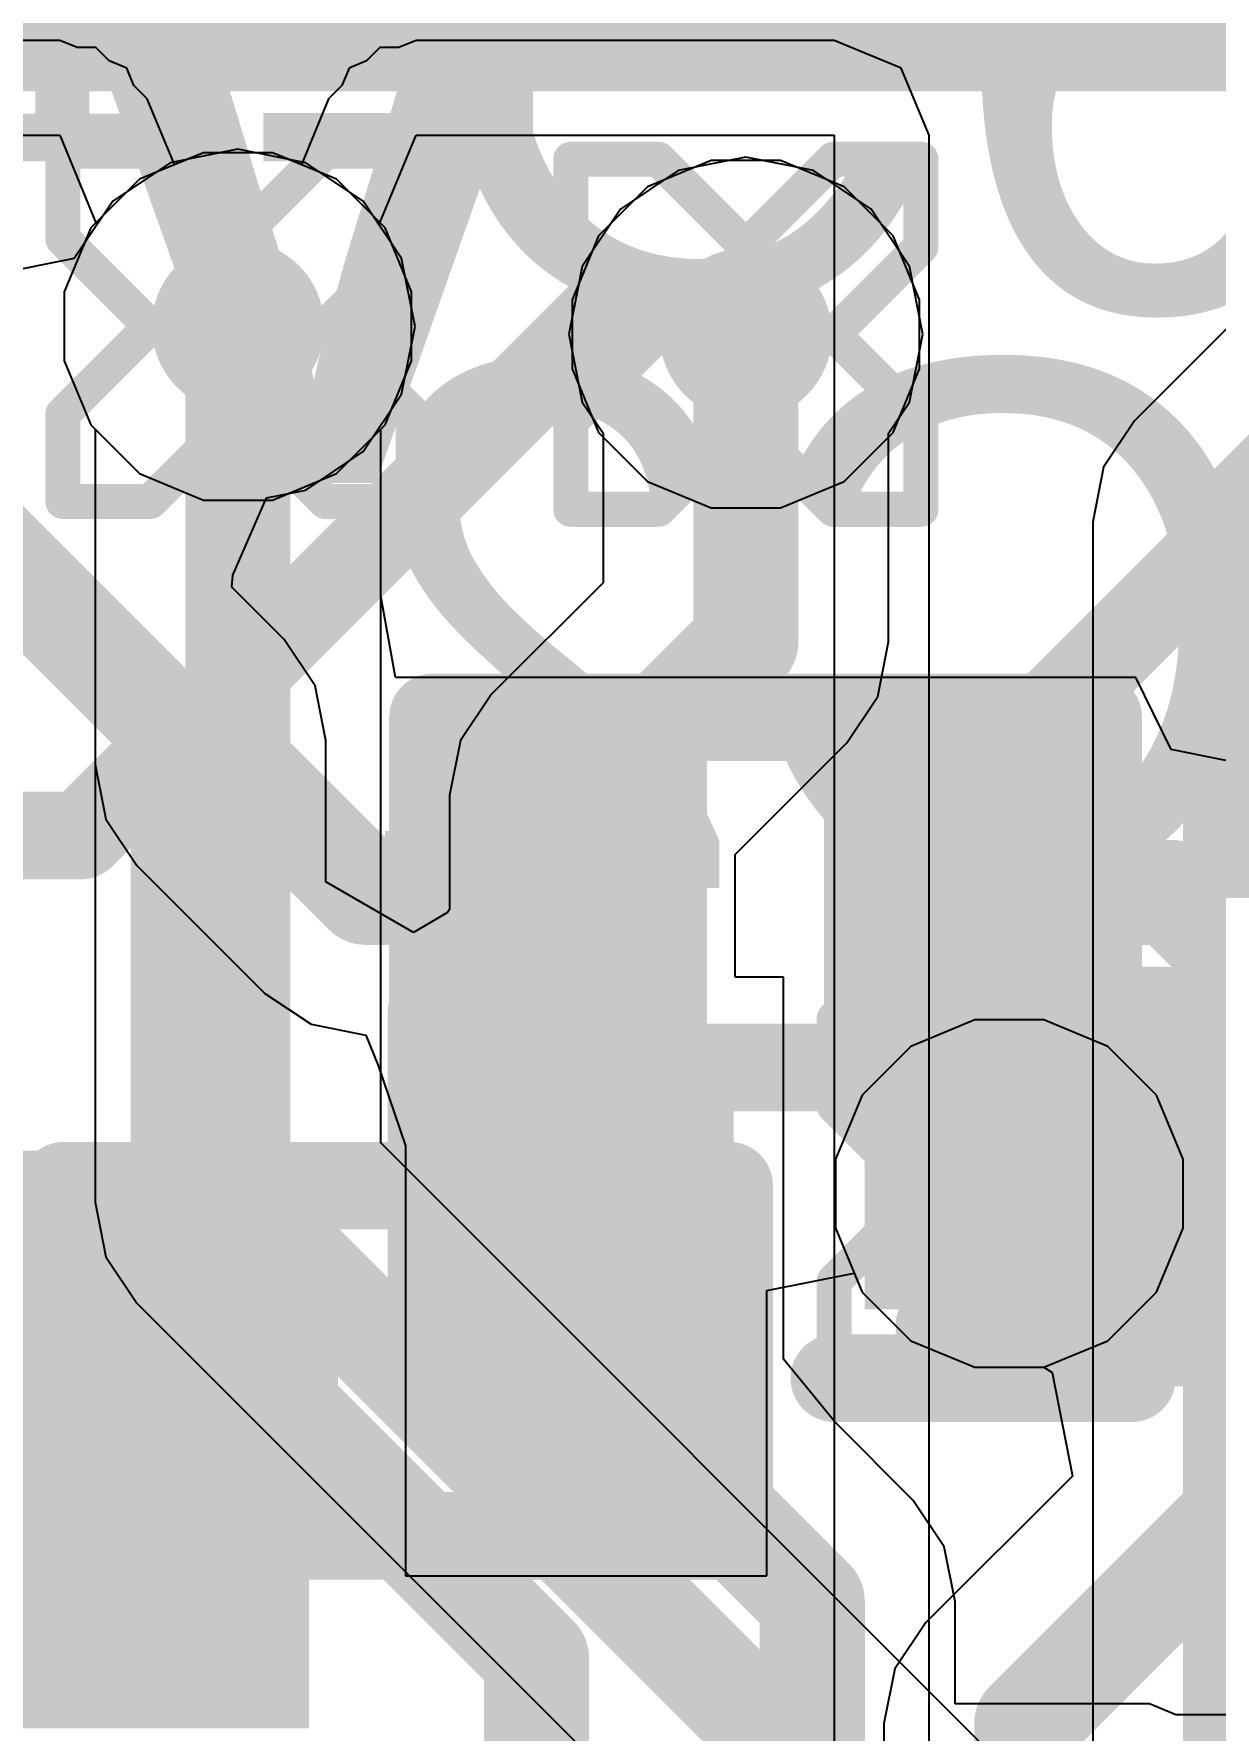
# Model space of a CAD drawing. Header units: inches. Extents: x 3 to 215, y 2 to 215.
# Drawn here: x 3.1823 to 3.2497, y 3.2709 to 3.3678 of the extents above; entities that cross this region are included whole.
import ezdxf

# ---------------------------------------------------------------- set-up
doc = ezdxf.new("R2010")
doc.units = ezdxf.units.IN
doc.header["$MEASUREMENT"] = 0
for name, color, linetype in [('Bottom Layer', 5, 'Continuous'), ('Bottom Overlay', 54, 'Continuous'), ('Bottom Paste', 16, 'Continuous'), ('Bottom Solder', 6, 'Continuous'), ('Drill Drawing', 1, 'Continuous'), ('Layer 1', 16, 'Continuous'), ('Layer 2', 76, 'Continuous'), ('Top Layer', 1, 'Continuous'), ('Top Overlay', 2, 'Continuous'), ('Top Paste', 8, 'Continuous'), ('Top Solder', 216, 'Continuous'), ('Via Holes', 16, 'Continuous')]:
    doc.layers.add(name, color=color, linetype=linetype)
doc.styles.add('Arial', font='', dxfattribs={"height": 0.2})
doc.styles.add('Arial_Bold', font='', dxfattribs={"height": 0.2})
doc.styles.get('Arial').set_extended_font_data('Arial')
doc.styles.get('Arial_Bold').set_extended_font_data('Arial', bold=True)

# ---------------------------------------------------------------- blocks, each defined once
blk = doc.blocks.new('R___0201_17')
at = {"layer": 'Top Layer'}
for points in [[(-0.016142, 0.007283), (-0.005512, 0.007283), (-0.005512, -0.007283), (-0.016142, -0.007283)], [(0.005512, 0.007283), (0.016142, 0.007283), (0.016142, -0.007283), (0.005512, -0.007283)]]:
    blk.add_hatch(color=1, dxfattribs=at).paths.add_polyline_path(points)
at = {"layer": 'Top Paste'}
for points in [[(-0.016142, 0.007283), (-0.005512, 0.007283), (-0.005512, -0.007283), (-0.016142, -0.007283)], [(0.005512, 0.007283), (0.016142, 0.007283), (0.016142, -0.007283), (0.005512, -0.007283)]]:
    blk.add_hatch(color=8, dxfattribs=at).paths.add_polyline_path(points)
at = {"layer": 'Top Solder'}
for points in [[(-0.018307, 0.009449), (-0.003346, 0.009449), (-0.003346, -0.009449), (-0.018307, -0.009449)], [(0.003346, 0.009449), (0.018307, 0.009449), (0.018307, -0.009449), (0.003346, -0.009449)]]:
    blk.add_hatch(color=216, dxfattribs=at).paths.add_polyline_path(points)
at = {"layer": 'Top Overlay'}
for points in [[(-0.019, 0.01, 0.005, 0.005, 0), (-0.019, -0.01, 0.005, 0.005, 0)], [(0.019, 0.01, 0.005, 0.005, 0), (-0.019, 0.01, 0.005, 0.005, 0)], [(0.019, 0.01, 0.005, 0.005, 0), (0.019, -0.01, 0.005, 0.005, 0)], [(0.019, -0.01, 0.005, 0.005, 0), (-0.019, -0.01, 0.005, 0.005, 0)]]:
    blk.add_lwpolyline(points, format="xyseb", dxfattribs=at)
for points in [[(-0.02025, 0.01, 0.0025, 0.0025, 1), (-0.01775, 0.01, 0.0025, 0.0025, 1)], [(-0.02025, 0.01, 0.0025, 0.0025, 1), (-0.01775, 0.01, 0.0025, 0.0025, 1)], [(0.01775, 0.01, 0.0025, 0.0025, 1), (0.02025, 0.01, 0.0025, 0.0025, 1)], [(0.01775, 0.01, 0.0025, 0.0025, 1), (0.02025, 0.01, 0.0025, 0.0025, 1)], [(-0.02025, -0.01, 0.0025, 0.0025, 1), (-0.01775, -0.01, 0.0025, 0.0025, 1)], [(-0.02025, -0.01, 0.0025, 0.0025, 1), (-0.01775, -0.01, 0.0025, 0.0025, 1)], [(0.01775, -0.01, 0.0025, 0.0025, 1), (0.02025, -0.01, 0.0025, 0.0025, 1)], [(0.01775, -0.01, 0.0025, 0.0025, 1), (0.02025, -0.01, 0.0025, 0.0025, 1)]]:
    blk.add_lwpolyline(points, format="xyseb", close=True, dxfattribs=at)
blk = doc.blocks.new('R___0201_22')
at = {"layer": 'Top Layer'}
for points in [[(-0.016142, 0.007283), (-0.005512, 0.007283), (-0.005512, -0.007283), (-0.016142, -0.007283)], [(0.005512, 0.007283), (0.016142, 0.007283), (0.016142, -0.007283), (0.005512, -0.007283)]]:
    blk.add_hatch(color=1, dxfattribs=at).paths.add_polyline_path(points)
at = {"layer": 'Top Paste'}
for points in [[(-0.016142, 0.007283), (-0.005512, 0.007283), (-0.005512, -0.007283), (-0.016142, -0.007283)], [(0.005512, 0.007283), (0.016142, 0.007283), (0.016142, -0.007283), (0.005512, -0.007283)]]:
    blk.add_hatch(color=8, dxfattribs=at).paths.add_polyline_path(points)
at = {"layer": 'Top Solder'}
for points in [[(-0.018307, 0.009449), (-0.003346, 0.009449), (-0.003346, -0.009449), (-0.018307, -0.009449)], [(0.003346, 0.009449), (0.018307, 0.009449), (0.018307, -0.009449), (0.003346, -0.009449)]]:
    blk.add_hatch(color=216, dxfattribs=at).paths.add_polyline_path(points)
at = {"layer": 'Top Overlay'}
for points in [[(-0.019, -0.01, 0.005, 0.005, 0), (-0.019, 0.01, 0.005, 0.005, 0)], [(-0.019, 0.01, 0.005, 0.005, 0), (0.019, 0.01, 0.005, 0.005, 0)], [(0.019, -0.01, 0.005, 0.005, 0), (0.019, 0.01, 0.005, 0.005, 0)], [(-0.019, -0.01, 0.005, 0.005, 0), (0.019, -0.01, 0.005, 0.005, 0)]]:
    blk.add_lwpolyline(points, format="xyseb", dxfattribs=at)
for points in [[(-0.02025, 0.01, 0.0025, 0.0025, 1), (-0.01775, 0.01, 0.0025, 0.0025, 1)], [(-0.02025, 0.01, 0.0025, 0.0025, 1), (-0.01775, 0.01, 0.0025, 0.0025, 1)], [(0.01775, 0.01, 0.0025, 0.0025, 1), (0.02025, 0.01, 0.0025, 0.0025, 1)], [(0.01775, 0.01, 0.0025, 0.0025, 1), (0.02025, 0.01, 0.0025, 0.0025, 1)], [(-0.02025, -0.01, 0.0025, 0.0025, 1), (-0.01775, -0.01, 0.0025, 0.0025, 1)], [(-0.02025, -0.01, 0.0025, 0.0025, 1), (-0.01775, -0.01, 0.0025, 0.0025, 1)], [(0.01775, -0.01, 0.0025, 0.0025, 1), (0.02025, -0.01, 0.0025, 0.0025, 1)], [(0.01775, -0.01, 0.0025, 0.0025, 1), (0.02025, -0.01, 0.0025, 0.0025, 1)]]:
    blk.add_lwpolyline(points, format="xyseb", close=True, dxfattribs=at)
blk = doc.blocks.new('CAP_0201_B_63')
at = {"layer": 'Bottom Layer'}
for points in [[(-0.017716, 0.005906), (-0.005906, 0.005906), (-0.005906, -0.005906), (-0.017716, -0.005906)], [(0.005906, 0.005906), (0.017716, 0.005906), (0.017716, -0.005906), (0.005906, -0.005906)]]:
    blk.add_hatch(color=5, dxfattribs=at).paths.add_polyline_path(points)
at = {"layer": 'Bottom Paste'}
for points in [[(-0.017716, 0.005906), (-0.005906, 0.005906), (-0.005906, -0.005906), (-0.017716, -0.005906)], [(0.005906, 0.005906), (0.017716, 0.005906), (0.017716, -0.005906), (0.005906, -0.005906)]]:
    blk.add_hatch(color=16, dxfattribs=at).paths.add_polyline_path(points)
at = {"layer": 'Bottom Solder'}
for points in [[(-0.019882, 0.008071), (-0.00374, 0.008071), (-0.00374, -0.008071), (-0.019882, -0.008071)], [(0.00374, 0.008071), (0.019882, 0.008071), (0.019882, -0.008071), (0.00374, -0.008071)]]:
    blk.add_hatch(color=6, dxfattribs=at).paths.add_polyline_path(points)
at = {"layer": 'Bottom Overlay'}
for points in [[(-0.021, -0.009, 0.005, 0.005, 0), (-0.021, 0.009, 0.005, 0.005, 0)], [(-0.021, 0.009, 0.005, 0.005, 0), (-0.008, 0.009, 0.005, 0.005, 0)], [(0.008, 0.009, 0.005, 0.005, 0), (0.021, 0.009, 0.005, 0.005, 0)], [(0.021, -0.009, 0.005, 0.005, 0), (0.021, 0.009, 0.005, 0.005, 0)], [(-0.021, -0.009, 0.005, 0.005, 0), (-0.008, -0.009, 0.005, 0.005, 0)], [(0.008, -0.009, 0.005, 0.005, 0), (0.021, -0.009, 0.005, 0.005, 0)]]:
    blk.add_lwpolyline(points, format="xyseb", dxfattribs=at)
for points in [[(-0.02225, 0.009, 0.0025, 0.0025, 1), (-0.01975, 0.009, 0.0025, 0.0025, 1)], [(-0.02225, 0.009, 0.0025, 0.0025, 1), (-0.01975, 0.009, 0.0025, 0.0025, 1)], [(-0.00925, 0.009, 0.0025, 0.0025, 1), (-0.00675, 0.009, 0.0025, 0.0025, 1)], [(0.00675, 0.009, 0.0025, 0.0025, 1), (0.00925, 0.009, 0.0025, 0.0025, 1)], [(0.01975, 0.009, 0.0025, 0.0025, 1), (0.02225, 0.009, 0.0025, 0.0025, 1)], [(0.01975, 0.009, 0.0025, 0.0025, 1), (0.02225, 0.009, 0.0025, 0.0025, 1)], [(-0.02225, -0.009, 0.0025, 0.0025, 1), (-0.01975, -0.009, 0.0025, 0.0025, 1)], [(-0.02225, -0.009, 0.0025, 0.0025, 1), (-0.01975, -0.009, 0.0025, 0.0025, 1)], [(-0.00925, -0.009, 0.0025, 0.0025, 1), (-0.00675, -0.009, 0.0025, 0.0025, 1)], [(0.00675, -0.009, 0.0025, 0.0025, 1), (0.00925, -0.009, 0.0025, 0.0025, 1)], [(0.01975, -0.009, 0.0025, 0.0025, 1), (0.02225, -0.009, 0.0025, 0.0025, 1)], [(0.01975, -0.009, 0.0025, 0.0025, 1), (0.02225, -0.009, 0.0025, 0.0025, 1)]]:
    blk.add_lwpolyline(points, format="xyseb", close=True, dxfattribs=at)

msp = doc.modelspace()

# ---------------------------------------------------------------- hatches: boundary and pattern name
at = {"layer": 'Bottom Layer'}
h = msp.add_hatch(color=5, dxfattribs=at)
edge = h.paths.add_edge_path()
edge.add_arc((3.193941, 3.351079), 0.004921, 0, 360)
h = msp.add_hatch(color=5, dxfattribs=at)
edge = h.paths.add_edge_path()
edge.add_arc((3.222951, 3.350629), 0.004921, 0, 360)
h = msp.add_hatch(color=5, dxfattribs=at)
edge = h.paths.add_edge_path()
edge.add_arc((3.238, 3.301545), 0.004921, 0, 360)
at = {"layer": 'Layer 1'}
h = msp.add_hatch(color=16, dxfattribs=at)
edge = h.paths.add_edge_path()
edge.add_arc((3.193941, 3.351079), 0.004921, 0, 360)
h = msp.add_hatch(color=16, dxfattribs=at)
edge = h.paths.add_edge_path()
edge.add_arc((3.222951, 3.350629), 0.004921, 0, 360)
h = msp.add_hatch(color=16, dxfattribs=at)
edge = h.paths.add_edge_path()
edge.add_arc((3.238, 3.301545), 0.004921, 0, 360)
at = {"layer": 'Layer 2'}
h = msp.add_hatch(color=76, dxfattribs=at)
edge = h.paths.add_edge_path()
edge.add_arc((3.193941, 3.351079), 0.004921, 0, 360)
h = msp.add_hatch(color=76, dxfattribs=at)
edge = h.paths.add_edge_path()
edge.add_arc((3.222951, 3.350629), 0.004921, 0, 360)
h = msp.add_hatch(color=76, dxfattribs=at)
edge = h.paths.add_edge_path()
edge.add_arc((3.238, 3.301545), 0.004921, 0, 360)
at = {"layer": 'Top Layer'}
h = msp.add_hatch(color=1, dxfattribs=at)
edge = h.paths.add_edge_path()
edge.add_arc((3.193941, 3.351079), 0.004921, 0, 360)
h = msp.add_hatch(color=1, dxfattribs=at)
edge = h.paths.add_edge_path()
edge.add_arc((3.222951, 3.350629), 0.004921, 0, 360)
h = msp.add_hatch(color=1, dxfattribs=at)
edge = h.paths.add_edge_path()
edge.add_arc((3.238, 3.301545), 0.004921, 0, 360)
msp.add_hatch(color=1, dxfattribs=at).paths.add_polyline_path([(3.152236, 3.271), (3.198, 3.271), (3.198, 3.304), (3.152236, 3.304)])
at = {"layer": 'Via Holes'}
h = msp.add_hatch(color=7, dxfattribs=at)
edge = h.paths.add_edge_path()
edge.add_arc((3.193941, 3.351079), 0.003937, 0, 360)
h = msp.add_hatch(color=7, dxfattribs=at)
edge = h.paths.add_edge_path()
edge.add_arc((3.222951, 3.350629), 0.003937, 0, 360)
h = msp.add_hatch(color=7, dxfattribs=at)
edge = h.paths.add_edge_path()
edge.add_arc((3.238, 3.301545), 0.003937, 0, 360)

# ---------------------------------------------------------------- linework, layer by layer
at = {"layer": 'Bottom Layer'}
for p, q in [((3.193941, 3.361194), (3.19007, 3.360424)), ((3.197812, 3.360424), (3.193941, 3.361194)), ((3.222951, 3.360745), (3.21908, 3.359974)), ((3.226822, 3.359974), (3.222951, 3.360745)), ((3.19007, 3.360424), (3.186788, 3.358232)), ((3.201094, 3.358232), (3.197812, 3.360424)), ((3.21908, 3.359974), (3.215798, 3.357782)), ((3.230103, 3.357782), (3.226822, 3.359974)), ((3.186788, 3.358232), (3.184595, 3.35495)), ((3.203286, 3.35495), (3.201094, 3.358232)), ((3.215798, 3.357782), (3.213605, 3.3545)), ((3.232296, 3.3545), (3.230103, 3.357782)), ((3.184595, 3.35495), (3.179285, 3.353884)), ((3.204056, 3.351079), (3.203286, 3.35495)), ((3.213605, 3.3545), (3.212835, 3.350629)), ((3.233066, 3.350629), (3.232296, 3.3545)), ((3.203286, 3.347208), (3.204056, 3.351079)), ((3.212835, 3.350629), (3.213605, 3.346758)), ((3.232296, 3.346758), (3.233066, 3.350629)), ((3.201094, 3.343926), (3.203286, 3.347208)), ((3.213605, 3.346758), (3.214794, 3.344978)), ((3.231107, 3.344978), (3.232296, 3.346758)), ((3.214794, 3.344978), (3.214794, 3.336436)), ((3.231107, 3.333058), (3.231107, 3.344978)), ((3.197812, 3.341733), (3.201094, 3.343926)), ((3.195564, 3.341286), (3.197812, 3.341733)), ((3.193644, 3.336865), (3.195564, 3.341286)), ((3.193595, 3.336184), (3.193644, 3.336865)), ((3.196578, 3.333201), (3.193595, 3.336184)), ((3.214794, 3.336436), (3.208421, 3.330064)), ((3.196579, 3.333201), (3.196578, 3.333201)), ((3.198347, 3.330554), (3.196579, 3.333201)), ((3.230487, 3.329936), (3.231107, 3.333058)), ((3.198968, 3.327433), (3.198347, 3.330554)), ((3.208421, 3.330064), (3.206653, 3.327417)), ((3.228718, 3.32729), (3.230487, 3.329936)), ((3.198968, 3.31935), (3.198968, 3.327433)), ((3.198968, 3.327433), (3.198968, 3.327433)), ((3.206653, 3.327417), (3.206032, 3.324296)), ((3.222346, 3.320917), (3.228718, 3.32729)), ((3.228718, 3.32729), (3.228718, 3.32729)), ((3.206032, 3.324296), (3.206032, 3.324295)), ((3.206032, 3.324295), (3.206032, 3.317767)), ((3.222346, 3.313906), (3.222346, 3.320917)), ((3.203968, 3.316468), (3.198968, 3.31935)), ((3.205908, 3.317593), (3.203968, 3.316468)), ((3.206032, 3.317767), (3.205908, 3.317593)), ((3.225094, 3.313906), (3.222346, 3.313906)), ((3.225094, 3.292095), (3.225094, 3.313906)), ((3.225095, 3.292095), (3.225094, 3.292095)), ((3.22803, 3.288505), (3.225095, 3.292095)), ((3.225095, 3.292095), (3.225095, 3.292095)), ((3.232515, 3.28402), (3.22803, 3.288505)), ((3.232516, 3.28402), (3.232515, 3.28402)), ((3.234284, 3.281373), (3.232516, 3.28402)), ((3.234905, 3.278252), (3.234284, 3.281373)), ((3.234905, 3.272402), (3.234905, 3.278252)), ((3.246, 3.272402), (3.234905, 3.272402)), ((3.247504, 3.27178), (3.246, 3.272402)), ((3.261899, 3.27178), (3.247504, 3.27178))]:
    msp.add_line(p, q, dxfattribs=at)
for points in [[(3.222951, 3.333058, 0.006, 0.006, 0), (3.222951, 3.350629, 0.006, 0.006, 0)], [(3.169465, 3.348779, 0.006, 0.006, 0), (3.190811, 3.327433, 0.006, 0.006, 0)], [(3.214189, 3.324296, 0.006, 0.006, 0), (3.222951, 3.333058, 0.006, 0.006, 0)], [(3.190811, 3.295189, 0.006, 0.006, 0), (3.190811, 3.327433, 0.006, 0.006, 0)], [(3.214189, 3.303, 0.006, 0.006, 0), (3.214189, 3.324296, 0.006, 0.006, 0)], [(3.214189, 3.290811, 0.006, 0.006, 0), (3.214189, 3.303, 0.006, 0.006, 0)], [(3.190811, 3.295189, 0.006, 0.006, 0), (3.211, 3.275, 0.006, 0.006, 0)], [(3.214189, 3.290811, 0.006, 0.006, 0), (3.226748, 3.278252, 0.006, 0.006, 0)], [(3.226748, 3.253, 0.006, 0.006, 0), (3.226748, 3.278252, 0.006, 0.006, 0)], [(3.211, 3.253, 0.006, 0.006, 0), (3.211, 3.275, 0.006, 0.006, 0)]]:
    msp.add_lwpolyline(points, format="xyseb", dxfattribs=at)
for points in [[(3.221451, 3.350629, 0.003, 0.003, 1), (3.224451, 3.350629, 0.003, 0.003, 1)], [(3.221451, 3.333058, 0.003, 0.003, 1), (3.224451, 3.333058, 0.003, 0.003, 1)], [(3.221451, 3.333058, 0.003, 0.003, 1), (3.224451, 3.333058, 0.003, 0.003, 1)], [(3.189311, 3.327433, 0.003, 0.003, 1), (3.192311, 3.327433, 0.003, 0.003, 1)], [(3.189311, 3.327433, 0.003, 0.003, 1), (3.192311, 3.327433, 0.003, 0.003, 1)], [(3.212689, 3.324296, 0.003, 0.003, 1), (3.215689, 3.324296, 0.003, 0.003, 1)], [(3.212689, 3.324296, 0.003, 0.003, 1), (3.215689, 3.324296, 0.003, 0.003, 1)], [(3.212689, 3.303, 0.003, 0.003, 1), (3.215689, 3.303, 0.003, 0.003, 1)], [(3.212689, 3.303, 0.003, 0.003, 1), (3.215689, 3.303, 0.003, 0.003, 1)], [(3.189311, 3.295189, 0.003, 0.003, 1), (3.192311, 3.295189, 0.003, 0.003, 1)], [(3.189311, 3.295189, 0.003, 0.003, 1), (3.192311, 3.295189, 0.003, 0.003, 1)], [(3.212689, 3.290811, 0.003, 0.003, 1), (3.215689, 3.290811, 0.003, 0.003, 1)], [(3.212689, 3.290811, 0.003, 0.003, 1), (3.215689, 3.290811, 0.003, 0.003, 1)], [(3.225248, 3.278252, 0.003, 0.003, 1), (3.228248, 3.278252, 0.003, 0.003, 1)], [(3.225248, 3.278252, 0.003, 0.003, 1), (3.228248, 3.278252, 0.003, 0.003, 1)], [(3.2095, 3.275, 0.003, 0.003, 1), (3.2125, 3.275, 0.003, 0.003, 1)], [(3.2095, 3.275, 0.003, 0.003, 1), (3.2125, 3.275, 0.003, 0.003, 1)]]:
    msp.add_lwpolyline(points, format="xyseb", close=True, dxfattribs=at)
at = {"layer": 'Drill Drawing'}
for points in [[(3.183941, 3.356079, 0.002, 0.002, 0), (3.183941, 3.361079, 0.002, 0.002, 0)], [(3.183941, 3.361079, 0.002, 0.002, 0), (3.188941, 3.361079, 0.002, 0.002, 0)], [(3.188941, 3.361079, 0.002, 0.002, 0), (3.193941, 3.356079, 0.002, 0.002, 0)], [(3.193941, 3.356079, 0.002, 0.002, 0), (3.198941, 3.361079, 0.002, 0.002, 0)], [(3.198941, 3.361079, 0.002, 0.002, 0), (3.203941, 3.361079, 0.002, 0.002, 0)], [(3.203941, 3.356079, 0.002, 0.002, 0), (3.203941, 3.361079, 0.002, 0.002, 0)], [(3.212951, 3.355629, 0.002, 0.002, 0), (3.212951, 3.360629, 0.002, 0.002, 0)], [(3.212951, 3.360629, 0.002, 0.002, 0), (3.217951, 3.360629, 0.002, 0.002, 0)], [(3.217951, 3.360629, 0.002, 0.002, 0), (3.222951, 3.355629, 0.002, 0.002, 0)], [(3.222951, 3.355629, 0.002, 0.002, 0), (3.227951, 3.360629, 0.002, 0.002, 0)], [(3.227951, 3.360629, 0.002, 0.002, 0), (3.232951, 3.360629, 0.002, 0.002, 0)], [(3.232951, 3.355629, 0.002, 0.002, 0), (3.232951, 3.360629, 0.002, 0.002, 0)], [(3.183941, 3.356079, 0.002, 0.002, 0), (3.188941, 3.351079, 0.002, 0.002, 0)], [(3.198941, 3.351079, 0.002, 0.002, 0), (3.203941, 3.356079, 0.002, 0.002, 0)], [(3.212951, 3.355629, 0.002, 0.002, 0), (3.217951, 3.350629, 0.002, 0.002, 0)], [(3.227951, 3.350629, 0.002, 0.002, 0), (3.232951, 3.355629, 0.002, 0.002, 0)], [(3.183941, 3.346079, 0.002, 0.002, 0), (3.188941, 3.351079, 0.002, 0.002, 0)], [(3.198941, 3.351079, 0.002, 0.002, 0), (3.203941, 3.346079, 0.002, 0.002, 0)], [(3.212951, 3.345629, 0.002, 0.002, 0), (3.217951, 3.350629, 0.002, 0.002, 0)], [(3.227951, 3.350629, 0.002, 0.002, 0), (3.232951, 3.345629, 0.002, 0.002, 0)], [(3.183941, 3.341079, 0.002, 0.002, 0), (3.183941, 3.346079, 0.002, 0.002, 0)], [(3.188941, 3.341079, 0.002, 0.002, 0), (3.193941, 3.346079, 0.002, 0.002, 0)], [(3.193941, 3.346079, 0.002, 0.002, 0), (3.198941, 3.341079, 0.002, 0.002, 0)], [(3.203941, 3.341079, 0.002, 0.002, 0), (3.203941, 3.346079, 0.002, 0.002, 0)], [(3.212951, 3.340629, 0.002, 0.002, 0), (3.212951, 3.345629, 0.002, 0.002, 0)], [(3.217951, 3.340629, 0.002, 0.002, 0), (3.222951, 3.345629, 0.002, 0.002, 0)], [(3.222951, 3.345629, 0.002, 0.002, 0), (3.227951, 3.340629, 0.002, 0.002, 0)], [(3.232951, 3.340629, 0.002, 0.002, 0), (3.232951, 3.345629, 0.002, 0.002, 0)], [(3.183941, 3.341079, 0.002, 0.002, 0), (3.188941, 3.341079, 0.002, 0.002, 0)], [(3.198941, 3.341079, 0.002, 0.002, 0), (3.203941, 3.341079, 0.002, 0.002, 0)], [(3.212951, 3.340629, 0.002, 0.002, 0), (3.217951, 3.340629, 0.002, 0.002, 0)], [(3.227951, 3.340629, 0.002, 0.002, 0), (3.232951, 3.340629, 0.002, 0.002, 0)], [(3.228, 3.306545, 0.002, 0.002, 0), (3.228, 3.311545, 0.002, 0.002, 0)], [(3.228, 3.311545, 0.002, 0.002, 0), (3.233, 3.311545, 0.002, 0.002, 0)], [(3.233, 3.311545, 0.002, 0.002, 0), (3.238, 3.306545, 0.002, 0.002, 0)], [(3.238, 3.306545, 0.002, 0.002, 0), (3.243, 3.311545, 0.002, 0.002, 0)], [(3.243, 3.311545, 0.002, 0.002, 0), (3.248, 3.311545, 0.002, 0.002, 0)], [(3.248, 3.306545, 0.002, 0.002, 0), (3.248, 3.311545, 0.002, 0.002, 0)], [(3.228, 3.306545, 0.002, 0.002, 0), (3.233, 3.301545, 0.002, 0.002, 0)], [(3.243, 3.301545, 0.002, 0.002, 0), (3.248, 3.306545, 0.002, 0.002, 0)], [(3.228, 3.296545, 0.002, 0.002, 0), (3.233, 3.301545, 0.002, 0.002, 0)], [(3.243, 3.301545, 0.002, 0.002, 0), (3.248, 3.296545, 0.002, 0.002, 0)], [(3.228, 3.291545, 0.002, 0.002, 0), (3.228, 3.296545, 0.002, 0.002, 0)], [(3.233, 3.291545, 0.002, 0.002, 0), (3.238, 3.296545, 0.002, 0.002, 0)], [(3.238, 3.296545, 0.002, 0.002, 0), (3.243, 3.291545, 0.002, 0.002, 0)], [(3.248, 3.291545, 0.002, 0.002, 0), (3.248, 3.296545, 0.002, 0.002, 0)], [(3.228, 3.291545, 0.002, 0.002, 0), (3.233, 3.291545, 0.002, 0.002, 0)], [(3.243, 3.291545, 0.002, 0.002, 0), (3.248, 3.291545, 0.002, 0.002, 0)]]:
    msp.add_lwpolyline(points, format="xyseb", dxfattribs=at)
for points in [[(3.183441, 3.361079, 0.001, 0.001, 1), (3.184441, 3.361079, 0.001, 0.001, 1)], [(3.183441, 3.361079, 0.001, 0.001, 1), (3.184441, 3.361079, 0.001, 0.001, 1)], [(3.188441, 3.361079, 0.001, 0.001, 1), (3.189441, 3.361079, 0.001, 0.001, 1)], [(3.188441, 3.361079, 0.001, 0.001, 1), (3.189441, 3.361079, 0.001, 0.001, 1)], [(3.198441, 3.361079, 0.001, 0.001, 1), (3.199441, 3.361079, 0.001, 0.001, 1)], [(3.198441, 3.361079, 0.001, 0.001, 1), (3.199441, 3.361079, 0.001, 0.001, 1)], [(3.203441, 3.361079, 0.001, 0.001, 1), (3.204441, 3.361079, 0.001, 0.001, 1)], [(3.203441, 3.361079, 0.001, 0.001, 1), (3.204441, 3.361079, 0.001, 0.001, 1)], [(3.212451, 3.360629, 0.001, 0.001, 1), (3.213451, 3.360629, 0.001, 0.001, 1)], [(3.212451, 3.360629, 0.001, 0.001, 1), (3.213451, 3.360629, 0.001, 0.001, 1)], [(3.217451, 3.360629, 0.001, 0.001, 1), (3.218451, 3.360629, 0.001, 0.001, 1)], [(3.217451, 3.360629, 0.001, 0.001, 1), (3.218451, 3.360629, 0.001, 0.001, 1)], [(3.227451, 3.360629, 0.001, 0.001, 1), (3.228451, 3.360629, 0.001, 0.001, 1)], [(3.227451, 3.360629, 0.001, 0.001, 1), (3.228451, 3.360629, 0.001, 0.001, 1)], [(3.232451, 3.360629, 0.001, 0.001, 1), (3.233451, 3.360629, 0.001, 0.001, 1)], [(3.232451, 3.360629, 0.001, 0.001, 1), (3.233451, 3.360629, 0.001, 0.001, 1)], [(3.183441, 3.356079, 0.001, 0.001, 1), (3.184441, 3.356079, 0.001, 0.001, 1)], [(3.183441, 3.356079, 0.001, 0.001, 1), (3.184441, 3.356079, 0.001, 0.001, 1)], [(3.193441, 3.356079, 0.001, 0.001, 1), (3.194441, 3.356079, 0.001, 0.001, 1)], [(3.193441, 3.356079, 0.001, 0.001, 1), (3.194441, 3.356079, 0.001, 0.001, 1)], [(3.203441, 3.356079, 0.001, 0.001, 1), (3.204441, 3.356079, 0.001, 0.001, 1)], [(3.203441, 3.356079, 0.001, 0.001, 1), (3.204441, 3.356079, 0.001, 0.001, 1)], [(3.212451, 3.355629, 0.001, 0.001, 1), (3.213451, 3.355629, 0.001, 0.001, 1)], [(3.212451, 3.355629, 0.001, 0.001, 1), (3.213451, 3.355629, 0.001, 0.001, 1)], [(3.222451, 3.355629, 0.001, 0.001, 1), (3.223451, 3.355629, 0.001, 0.001, 1)], [(3.222451, 3.355629, 0.001, 0.001, 1), (3.223451, 3.355629, 0.001, 0.001, 1)], [(3.232451, 3.355629, 0.001, 0.001, 1), (3.233451, 3.355629, 0.001, 0.001, 1)], [(3.232451, 3.355629, 0.001, 0.001, 1), (3.233451, 3.355629, 0.001, 0.001, 1)], [(3.188441, 3.351079, 0.001, 0.001, 1), (3.189441, 3.351079, 0.001, 0.001, 1)], [(3.188441, 3.351079, 0.001, 0.001, 1), (3.189441, 3.351079, 0.001, 0.001, 1)], [(3.198441, 3.351079, 0.001, 0.001, 1), (3.199441, 3.351079, 0.001, 0.001, 1)], [(3.198441, 3.351079, 0.001, 0.001, 1), (3.199441, 3.351079, 0.001, 0.001, 1)], [(3.217451, 3.350629, 0.001, 0.001, 1), (3.218451, 3.350629, 0.001, 0.001, 1)], [(3.217451, 3.350629, 0.001, 0.001, 1), (3.218451, 3.350629, 0.001, 0.001, 1)], [(3.227451, 3.350629, 0.001, 0.001, 1), (3.228451, 3.350629, 0.001, 0.001, 1)], [(3.227451, 3.350629, 0.001, 0.001, 1), (3.228451, 3.350629, 0.001, 0.001, 1)], [(3.183441, 3.346079, 0.001, 0.001, 1), (3.184441, 3.346079, 0.001, 0.001, 1)], [(3.183441, 3.346079, 0.001, 0.001, 1), (3.184441, 3.346079, 0.001, 0.001, 1)], [(3.193441, 3.346079, 0.001, 0.001, 1), (3.194441, 3.346079, 0.001, 0.001, 1)], [(3.193441, 3.346079, 0.001, 0.001, 1), (3.194441, 3.346079, 0.001, 0.001, 1)], [(3.203441, 3.346079, 0.001, 0.001, 1), (3.204441, 3.346079, 0.001, 0.001, 1)], [(3.203441, 3.346079, 0.001, 0.001, 1), (3.204441, 3.346079, 0.001, 0.001, 1)], [(3.212451, 3.345629, 0.001, 0.001, 1), (3.213451, 3.345629, 0.001, 0.001, 1)], [(3.212451, 3.345629, 0.001, 0.001, 1), (3.213451, 3.345629, 0.001, 0.001, 1)], [(3.222451, 3.345629, 0.001, 0.001, 1), (3.223451, 3.345629, 0.001, 0.001, 1)], [(3.222451, 3.345629, 0.001, 0.001, 1), (3.223451, 3.345629, 0.001, 0.001, 1)], [(3.232451, 3.345629, 0.001, 0.001, 1), (3.233451, 3.345629, 0.001, 0.001, 1)], [(3.232451, 3.345629, 0.001, 0.001, 1), (3.233451, 3.345629, 0.001, 0.001, 1)], [(3.183441, 3.341079, 0.001, 0.001, 1), (3.184441, 3.341079, 0.001, 0.001, 1)], [(3.183441, 3.341079, 0.001, 0.001, 1), (3.184441, 3.341079, 0.001, 0.001, 1)], [(3.188441, 3.341079, 0.001, 0.001, 1), (3.189441, 3.341079, 0.001, 0.001, 1)], [(3.188441, 3.341079, 0.001, 0.001, 1), (3.189441, 3.341079, 0.001, 0.001, 1)], [(3.198441, 3.341079, 0.001, 0.001, 1), (3.199441, 3.341079, 0.001, 0.001, 1)], [(3.198441, 3.341079, 0.001, 0.001, 1), (3.199441, 3.341079, 0.001, 0.001, 1)], [(3.203441, 3.341079, 0.001, 0.001, 1), (3.204441, 3.341079, 0.001, 0.001, 1)], [(3.203441, 3.341079, 0.001, 0.001, 1), (3.204441, 3.341079, 0.001, 0.001, 1)], [(3.212451, 3.340629, 0.001, 0.001, 1), (3.213451, 3.340629, 0.001, 0.001, 1)], [(3.212451, 3.340629, 0.001, 0.001, 1), (3.213451, 3.340629, 0.001, 0.001, 1)], [(3.217451, 3.340629, 0.001, 0.001, 1), (3.218451, 3.340629, 0.001, 0.001, 1)], [(3.217451, 3.340629, 0.001, 0.001, 1), (3.218451, 3.340629, 0.001, 0.001, 1)], [(3.227451, 3.340629, 0.001, 0.001, 1), (3.228451, 3.340629, 0.001, 0.001, 1)], [(3.227451, 3.340629, 0.001, 0.001, 1), (3.228451, 3.340629, 0.001, 0.001, 1)], [(3.232451, 3.340629, 0.001, 0.001, 1), (3.233451, 3.340629, 0.001, 0.001, 1)], [(3.232451, 3.340629, 0.001, 0.001, 1), (3.233451, 3.340629, 0.001, 0.001, 1)], [(3.2275, 3.311545, 0.001, 0.001, 1), (3.2285, 3.311545, 0.001, 0.001, 1)], [(3.2275, 3.311545, 0.001, 0.001, 1), (3.2285, 3.311545, 0.001, 0.001, 1)], [(3.2325, 3.311545, 0.001, 0.001, 1), (3.2335, 3.311545, 0.001, 0.001, 1)], [(3.2325, 3.311545, 0.001, 0.001, 1), (3.2335, 3.311545, 0.001, 0.001, 1)], [(3.2425, 3.311545, 0.001, 0.001, 1), (3.2435, 3.311545, 0.001, 0.001, 1)], [(3.2425, 3.311545, 0.001, 0.001, 1), (3.2435, 3.311545, 0.001, 0.001, 1)], [(3.2475, 3.311545, 0.001, 0.001, 1), (3.2485, 3.311545, 0.001, 0.001, 1)], [(3.2475, 3.311545, 0.001, 0.001, 1), (3.2485, 3.311545, 0.001, 0.001, 1)], [(3.2275, 3.306545, 0.001, 0.001, 1), (3.2285, 3.306545, 0.001, 0.001, 1)], [(3.2275, 3.306545, 0.001, 0.001, 1), (3.2285, 3.306545, 0.001, 0.001, 1)], [(3.2375, 3.306545, 0.001, 0.001, 1), (3.2385, 3.306545, 0.001, 0.001, 1)], [(3.2375, 3.306545, 0.001, 0.001, 1), (3.2385, 3.306545, 0.001, 0.001, 1)], [(3.2475, 3.306545, 0.001, 0.001, 1), (3.2485, 3.306545, 0.001, 0.001, 1)], [(3.2475, 3.306545, 0.001, 0.001, 1), (3.2485, 3.306545, 0.001, 0.001, 1)], [(3.2325, 3.301545, 0.001, 0.001, 1), (3.2335, 3.301545, 0.001, 0.001, 1)], [(3.2325, 3.301545, 0.001, 0.001, 1), (3.2335, 3.301545, 0.001, 0.001, 1)], [(3.2425, 3.301545, 0.001, 0.001, 1), (3.2435, 3.301545, 0.001, 0.001, 1)], [(3.2425, 3.301545, 0.001, 0.001, 1), (3.2435, 3.301545, 0.001, 0.001, 1)], [(3.2275, 3.296545, 0.001, 0.001, 1), (3.2285, 3.296545, 0.001, 0.001, 1)], [(3.2275, 3.296545, 0.001, 0.001, 1), (3.2285, 3.296545, 0.001, 0.001, 1)], [(3.2375, 3.296545, 0.001, 0.001, 1), (3.2385, 3.296545, 0.001, 0.001, 1)], [(3.2375, 3.296545, 0.001, 0.001, 1), (3.2385, 3.296545, 0.001, 0.001, 1)], [(3.2475, 3.296545, 0.001, 0.001, 1), (3.2485, 3.296545, 0.001, 0.001, 1)], [(3.2475, 3.296545, 0.001, 0.001, 1), (3.2485, 3.296545, 0.001, 0.001, 1)], [(3.2275, 3.291545, 0.001, 0.001, 1), (3.2285, 3.291545, 0.001, 0.001, 1)], [(3.2275, 3.291545, 0.001, 0.001, 1), (3.2285, 3.291545, 0.001, 0.001, 1)], [(3.2325, 3.291545, 0.001, 0.001, 1), (3.2335, 3.291545, 0.001, 0.001, 1)], [(3.2325, 3.291545, 0.001, 0.001, 1), (3.2335, 3.291545, 0.001, 0.001, 1)], [(3.2425, 3.291545, 0.001, 0.001, 1), (3.2435, 3.291545, 0.001, 0.001, 1)], [(3.2425, 3.291545, 0.001, 0.001, 1), (3.2435, 3.291545, 0.001, 0.001, 1)], [(3.2475, 3.291545, 0.001, 0.001, 1), (3.2485, 3.291545, 0.001, 0.001, 1)], [(3.2475, 3.291545, 0.001, 0.001, 1), (3.2485, 3.291545, 0.001, 0.001, 1)]]:
    msp.add_lwpolyline(points, format="xyseb", close=True, dxfattribs=at)
at = {"layer": 'Layer 1'}
for p, q in [((3.191967, 3.361), (3.188321, 3.35949)), ((3.195914, 3.361), (3.191967, 3.361)), ((3.199561, 3.35949), (3.195914, 3.361)), ((3.220977, 3.36055), (3.217331, 3.35904)), ((3.224924, 3.36055), (3.220977, 3.36055)), ((3.228571, 3.35904), (3.224924, 3.36055)), ((3.188321, 3.35949), (3.18553, 3.356699)), ((3.202352, 3.356699), (3.199561, 3.35949)), ((3.217331, 3.35904), (3.21454, 3.356249)), ((3.231362, 3.356249), (3.228571, 3.35904)), ((3.18553, 3.356699), (3.18402, 3.353052)), ((3.203862, 3.353052), (3.202352, 3.356699)), ((3.21454, 3.356249), (3.21303, 3.352602)), ((3.232872, 3.352602), (3.231362, 3.356249)), ((3.18402, 3.353052), (3.18402, 3.349105)), ((3.203862, 3.349105), (3.203862, 3.353052)), ((3.21303, 3.352602), (3.21303, 3.348655)), ((3.232872, 3.348655), (3.232872, 3.352602)), ((3.18402, 3.349105), (3.18553, 3.345459)), ((3.202352, 3.345459), (3.203862, 3.349105)), ((3.21303, 3.348655), (3.21454, 3.345009)), ((3.231362, 3.345009), (3.232872, 3.348655)), ((3.18553, 3.345459), (3.185784, 3.345205)), ((3.202097, 3.345205), (3.202352, 3.345459)), ((3.185784, 3.345205), (3.185784, 3.30106)), ((3.202097, 3.304438), (3.202097, 3.345205)), ((3.21454, 3.345009), (3.217331, 3.342218)), ((3.228571, 3.342218), (3.231362, 3.345009)), ((3.217331, 3.342218), (3.220977, 3.340708)), ((3.224924, 3.340708), (3.228571, 3.342218)), ((3.220977, 3.340708), (3.224924, 3.340708)), ((3.236026, 3.311466), (3.23238, 3.309956)), ((3.239974, 3.311466), (3.236026, 3.311466)), ((3.24362, 3.309956), (3.239974, 3.311466)), ((3.23238, 3.309956), (3.229589, 3.307165)), ((3.246411, 3.307165), (3.24362, 3.309956)), ((3.229589, 3.307165), (3.228079, 3.303519)), ((3.247921, 3.303519), (3.246411, 3.307165)), ((3.248379, 3.258157), (3.202097, 3.304438)), ((3.228079, 3.303519), (3.228079, 3.299571)), ((3.247921, 3.299571), (3.247921, 3.303519)), ((3.185784, 3.30106), (3.185784, 3.301059)), ((3.185784, 3.301059), (3.186405, 3.297938)), ((3.228079, 3.299571), (3.229589, 3.295925)), ((3.246411, 3.295925), (3.247921, 3.299571)), ((3.186405, 3.297938), (3.188173, 3.295291)), ((3.229589, 3.295925), (3.23238, 3.293134)), ((3.24362, 3.293134), (3.246411, 3.295925)), ((3.188173, 3.295291), (3.239232, 3.244233)), ((3.23238, 3.293134), (3.236026, 3.291624)), ((3.239974, 3.291624), (3.24362, 3.293134)), ((3.236026, 3.291624), (3.239974, 3.291624))]:
    msp.add_line(p, q, dxfattribs=at)
for points in [[(3.193941, 3.301059, 0.006, 0.006, 0), (3.193941, 3.351079, 0.006, 0.006, 0)], [(3.193941, 3.301059, 0.006, 0.006, 0), (3.245, 3.25, 0.006, 0.006, 0)]]:
    msp.add_lwpolyline(points, format="xyseb", dxfattribs=at)
for points in [[(3.192441, 3.351079, 0.003, 0.003, 1), (3.195441, 3.351079, 0.003, 0.003, 1)], [(3.192441, 3.301059, 0.003, 0.003, 1), (3.195441, 3.301059, 0.003, 0.003, 1)], [(3.192441, 3.301059, 0.003, 0.003, 1), (3.195441, 3.301059, 0.003, 0.003, 1)]]:
    msp.add_lwpolyline(points, format="xyseb", close=True, dxfattribs=at)
at = {"layer": 'Layer 2'}
for p, q in [((3.18376, 3.367412), (3.13, 3.367412)), ((3.184755, 3.367), (3.18376, 3.367412)), ((3.185831, 3.367), (3.184755, 3.367)), ((3.186593, 3.366239), (3.185831, 3.367)), ((3.20205, 3.367), (3.201289, 3.366239)), ((3.203127, 3.367), (3.20205, 3.367)), ((3.204121, 3.367412), (3.203127, 3.367)), ((3.228, 3.367412), (3.204121, 3.367412)), ((3.231827, 3.365827), (3.228, 3.367412)), ((3.187587, 3.365827), (3.186593, 3.366239)), ((3.187999, 3.364832), (3.187587, 3.365827)), ((3.200294, 3.365827), (3.199882, 3.364832)), ((3.201289, 3.366239), (3.200294, 3.365827)), ((3.233412, 3.362), (3.231827, 3.365827)), ((3.18876, 3.364071), (3.187999, 3.364832)), ((3.199882, 3.364832), (3.199121, 3.364071)), ((3.190316, 3.360316), (3.18876, 3.364071)), ((3.199121, 3.364071), (3.197566, 3.360316)), ((3.13, 3.362), (3.18376, 3.362)), ((3.18376, 3.362), (3.185831, 3.357)), ((3.20205, 3.357), (3.204121, 3.362)), ((3.204121, 3.362), (3.228, 3.362)), ((3.228, 3.362), (3.228, 3.212)), ((3.233412, 3.217412), (3.233412, 3.362)), ((3.191967, 3.361), (3.190316, 3.360316)), ((3.195914, 3.361), (3.191967, 3.361)), ((3.197566, 3.360316), (3.195914, 3.361)), ((3.185831, 3.357), (3.18553, 3.356699)), ((3.202352, 3.356699), (3.20205, 3.357)), ((3.18553, 3.356699), (3.18402, 3.353052)), ((3.203862, 3.353052), (3.202352, 3.356699)), ((3.18402, 3.353052), (3.18402, 3.349105)), ((3.203862, 3.349105), (3.203862, 3.353052)), ((3.251232, 3.351767), (3.245154, 3.345689)), ((3.18402, 3.349105), (3.18553, 3.345459)), ((3.202352, 3.345459), (3.203862, 3.349105)), ((3.18553, 3.345459), (3.188321, 3.342668)), ((3.199561, 3.342668), (3.202352, 3.345459)), ((3.245154, 3.345689), (3.243386, 3.343043)), ((3.188321, 3.342668), (3.191967, 3.341158)), ((3.195914, 3.341158), (3.199561, 3.342668)), ((3.243386, 3.343043), (3.242764, 3.339921)), ((3.191967, 3.341158), (3.195914, 3.341158)), ((3.242764, 3.339921), (3.242765, 3.339921)), ((3.242765, 3.339921), (3.242765, 3.267809))]:
    msp.add_line(p, q, dxfattribs=at)
for points in [[(3.250921, 3.339921, 0.006, 0.006, 0), (3.257, 3.346, 0.006, 0.006, 0)], [(3.250921, 3.267808, 0.006, 0.006, 0), (3.250921, 3.339921, 0.006, 0.006, 0)]]:
    msp.add_lwpolyline(points, format="xyseb", dxfattribs=at)
msp.add_lwpolyline([(3.249421, 3.339921, 0.003, 0.003, 1), (3.252421, 3.339921, 0.003, 0.003, 1)], format="xyseb", close=True, dxfattribs=at)
msp.add_lwpolyline([(3.249421, 3.339921, 0.003, 0.003, 1), (3.252421, 3.339921, 0.003, 0.003, 1)], format="xyseb", close=True, dxfattribs=at)
at = {"layer": 'Top Layer'}
for p, q in [((3.191967, 3.361), (3.188321, 3.35949)), ((3.195914, 3.361), (3.191967, 3.361)), ((3.199561, 3.35949), (3.195914, 3.361)), ((3.220977, 3.36055), (3.217331, 3.35904)), ((3.224924, 3.36055), (3.220977, 3.36055)), ((3.228571, 3.35904), (3.224924, 3.36055)), ((3.188321, 3.35949), (3.18553, 3.356699)), ((3.202352, 3.356699), (3.199561, 3.35949)), ((3.217331, 3.35904), (3.21454, 3.356249)), ((3.231362, 3.356249), (3.228571, 3.35904)), ((3.18553, 3.356699), (3.18402, 3.353052)), ((3.203862, 3.353052), (3.202352, 3.356699)), ((3.21454, 3.356249), (3.21303, 3.352602)), ((3.232872, 3.352602), (3.231362, 3.356249)), ((3.18402, 3.353052), (3.18402, 3.349105)), ((3.203862, 3.349105), (3.203862, 3.353052)), ((3.21303, 3.352602), (3.21303, 3.348655)), ((3.232872, 3.348655), (3.232872, 3.352602)), ((3.18402, 3.349105), (3.18553, 3.345459)), ((3.202352, 3.345459), (3.203862, 3.349105)), ((3.21303, 3.348655), (3.21454, 3.345009)), ((3.231362, 3.345009), (3.232872, 3.348655)), ((3.18553, 3.345459), (3.185784, 3.345205)), ((3.202097, 3.345205), (3.202352, 3.345459)), ((3.185784, 3.345205), (3.185784, 3.32606)), ((3.202097, 3.335686), (3.202097, 3.345205)), ((3.21454, 3.345009), (3.217331, 3.342218)), ((3.228571, 3.342218), (3.231362, 3.345009)), ((3.217331, 3.342218), (3.220977, 3.340708)), ((3.224924, 3.340708), (3.228571, 3.342218)), ((3.220977, 3.340708), (3.224924, 3.340708)), ((3.202935, 3.331033), (3.202097, 3.335686)), ((3.219589, 3.331033), (3.202935, 3.331033)), ((3.224589, 3.331033), (3.219589, 3.331033)), ((3.245219, 3.331033), (3.224589, 3.331033)), ((3.24725, 3.326907), (3.245219, 3.331033)), ((3.250372, 3.326286), (3.24725, 3.326907)), ((3.185784, 3.32606), (3.185784, 3.326059)), ((3.185784, 3.326059), (3.186405, 3.322938)), ((3.186405, 3.322938), (3.188173, 3.320292)), ((3.188173, 3.320292), (3.195483, 3.312982)), ((3.195483, 3.312982), (3.198129, 3.311214)), ((3.198129, 3.311214), (3.20125, 3.310593)), ((3.20125, 3.310593), (3.201955, 3.308868)), ((3.201955, 3.308868), (3.203512, 3.304283)), ((3.203512, 3.304283), (3.203512, 3.304283)), ((3.203512, 3.304283), (3.203512, 3.304283)), ((3.203512, 3.304283), (3.203512, 3.279717)), ((3.224142, 3.296011), (3.229142, 3.297006)), ((3.229142, 3.297006), (3.229589, 3.295925)), ((3.224142, 3.279717), (3.224142, 3.296011)), ((3.229589, 3.295925), (3.23238, 3.293134)), ((3.23238, 3.293134), (3.236026, 3.291624)), ((3.236026, 3.291624), (3.239973, 3.291624)), ((3.239973, 3.291624), (3.24045, 3.291333)), ((3.24045, 3.291333), (3.241603, 3.285415)), ((3.241603, 3.285415), (3.233228, 3.277041)), ((3.203512, 3.279717), (3.224142, 3.279717)), ((3.233228, 3.277041), (3.23146, 3.274394)), ((3.23146, 3.274394), (3.230839, 3.271273)), ((3.230839, 3.271273), (3.230839, 3.271272)), ((3.230839, 3.271272), (3.230839, 3.265))]:
    msp.add_line(p, q, dxfattribs=at)
for points in [[(3.149972, 3.372, 0.015, 0.015, 0), (3.327, 3.372, 0.015, 0.015, 0)], [(3.193941, 3.326059, 0.006, 0.006, 0), (3.193941, 3.351079, 0.006, 0.006, 0)], [(3.193941, 3.326059, 0.006, 0.006, 0), (3.20125, 3.31875, 0.006, 0.006, 0)], [(3.20125, 3.31875, 0.006, 0.006, 0), (3.21325, 3.31875, 0.006, 0.006, 0)], [(3.21325, 3.289, 0.006, 0.006, 0), (3.21325, 3.31875, 0.006, 0.006, 0)], [(3.234904, 3.31875, 0.006, 0.006, 0), (3.24725, 3.31875, 0.006, 0.006, 0)], [(3.234904, 3.316781, 0.006, 0.006, 0), (3.234904, 3.31875, 0.006, 0.006, 0)], [(3.24725, 3.31875, 0.006, 0.006, 0), (3.253, 3.313, 0.006, 0.006, 0)], [(3.234904, 3.316781, 0.006, 0.006, 0), (3.237219, 3.314466, 0.006, 0.006, 0)], [(3.168, 3.2965, 0.01, 0.01, 0), (3.189642, 3.2965, 0.01, 0.01, 0)], [(3.189642, 3.2965, 0.006, 0.006, 0), (3.19, 3.296142, 0.006, 0.006, 0)], [(3.19, 3.29, 0.006, 0.006, 0), (3.19, 3.296142, 0.006, 0.006, 0)], [(3.238996, 3.271273, 0.006, 0.006, 0), (3.253, 3.285277, 0.006, 0.006, 0)], [(3.238996, 3.23483, 0.006, 0.006, 0), (3.238996, 3.271273, 0.006, 0.006, 0)]]:
    msp.add_lwpolyline(points, format="xyseb", dxfattribs=at)
for points in [[(3.192441, 3.351079, 0.003, 0.003, 1), (3.195441, 3.351079, 0.003, 0.003, 1)], [(3.192441, 3.326059, 0.003, 0.003, 1), (3.195441, 3.326059, 0.003, 0.003, 1)], [(3.192441, 3.326059, 0.003, 0.003, 1), (3.195441, 3.326059, 0.003, 0.003, 1)], [(3.19975, 3.31875, 0.003, 0.003, 1), (3.20275, 3.31875, 0.003, 0.003, 1)], [(3.19975, 3.31875, 0.003, 0.003, 1), (3.20275, 3.31875, 0.003, 0.003, 1)], [(3.21175, 3.31875, 0.003, 0.003, 1), (3.21475, 3.31875, 0.003, 0.003, 1)], [(3.21175, 3.31875, 0.003, 0.003, 1), (3.21475, 3.31875, 0.003, 0.003, 1)], [(3.233404, 3.31875, 0.003, 0.003, 1), (3.236404, 3.31875, 0.003, 0.003, 1)], [(3.233404, 3.31875, 0.003, 0.003, 1), (3.236404, 3.31875, 0.003, 0.003, 1)], [(3.24575, 3.31875, 0.003, 0.003, 1), (3.24875, 3.31875, 0.003, 0.003, 1)], [(3.24575, 3.31875, 0.003, 0.003, 1), (3.24875, 3.31875, 0.003, 0.003, 1)], [(3.233404, 3.316781, 0.003, 0.003, 1), (3.236404, 3.316781, 0.003, 0.003, 1)], [(3.233404, 3.316781, 0.003, 0.003, 1), (3.236404, 3.316781, 0.003, 0.003, 1)], [(3.235719, 3.314466, 0.003, 0.003, 1), (3.238719, 3.314466, 0.003, 0.003, 1)], [(3.187142, 3.2965, 0.005, 0.005, 1), (3.192142, 3.2965, 0.005, 0.005, 1)], [(3.188142, 3.2965, 0.003, 0.003, 1), (3.191142, 3.2965, 0.003, 0.003, 1)], [(3.1885, 3.296142, 0.003, 0.003, 1), (3.1915, 3.296142, 0.003, 0.003, 1)], [(3.1885, 3.296142, 0.003, 0.003, 1), (3.1915, 3.296142, 0.003, 0.003, 1)], [(3.1885, 3.29, 0.003, 0.003, 1), (3.1915, 3.29, 0.003, 0.003, 1)], [(3.21175, 3.289, 0.003, 0.003, 1), (3.21475, 3.289, 0.003, 0.003, 1)], [(3.237496, 3.271273, 0.003, 0.003, 1), (3.240496, 3.271273, 0.003, 0.003, 1)], [(3.237496, 3.271273, 0.003, 0.003, 1), (3.240496, 3.271273, 0.003, 0.003, 1)]]:
    msp.add_lwpolyline(points, format="xyseb", close=True, dxfattribs=at)
at = {"layer": 'Top Overlay'}
for points in [[(3.185, 3.322, 0.005, 0.005, 0), (3.215, 3.352, 0.005, 0.005, 0)], [(3.240077, 3.32875, 0.005, 0.005, 0), (3.262327, 3.351, 0.005, 0.005, 0)], [(3.1745, 3.322, 0.005, 0.005, 0), (3.185, 3.322, 0.005, 0.005, 0)], [(3.228, 3.291, 0.005, 0.005, 0), (3.245, 3.291, 0.005, 0.005, 0)]]:
    msp.add_lwpolyline(points, format="xyseb", dxfattribs=at)
for points in [[(3.21375, 3.352, 0.0025, 0.0025, 1), (3.21625, 3.352, 0.0025, 0.0025, 1)], [(3.238827, 3.32875, 0.0025, 0.0025, 1), (3.241327, 3.32875, 0.0025, 0.0025, 1)], [(3.18375, 3.322, 0.0025, 0.0025, 1), (3.18625, 3.322, 0.0025, 0.0025, 1)], [(3.18375, 3.322, 0.0025, 0.0025, 1), (3.18625, 3.322, 0.0025, 0.0025, 1)], [(3.22675, 3.291, 0.0025, 0.0025, 1), (3.22925, 3.291, 0.0025, 0.0025, 1)], [(3.24375, 3.291, 0.0025, 0.0025, 1), (3.24625, 3.291, 0.0025, 0.0025, 1)]]:
    msp.add_lwpolyline(points, format="xyseb", close=True, dxfattribs=at)

# ---------------------------------------------------------------- block references
for name, p in [('R___0201_22', (3.224077, 3.31875)), ('CAP_0201_B_63', (3.226, 3.303))]:
    msp.add_blockref(name, p)
at = {"rotation": 180}
msp.add_blockref('R___0201_17', (3.203, 3.292), dxfattribs=at)

# ---------------------------------------------------------------- texts
at = {"layer": 'Bottom Overlay', "style": 'Arial', "text_generation_flag": 2}
for s, height, p in [('L1', 0.025, (3.213661, 3.360504)), ('C2', 0.03, (3.253803, 3.319005))]:
    msp.add_text(s, height=height, dxfattribs=at).set_placement(p)
at = {"layer": 'Top Overlay', "style": 'Arial'}
msp.add_text('C6', height=0.03, dxfattribs=at).set_placement((3.204008, 3.352005))
at = {"layer": 'Top Overlay', "style": 'Arial_Bold'}
msp.add_text('3V', height=0.035, rotation=360, dxfattribs=at).set_placement((3.154717, 3.342126))

doc.saveas('drawing.dxf')
